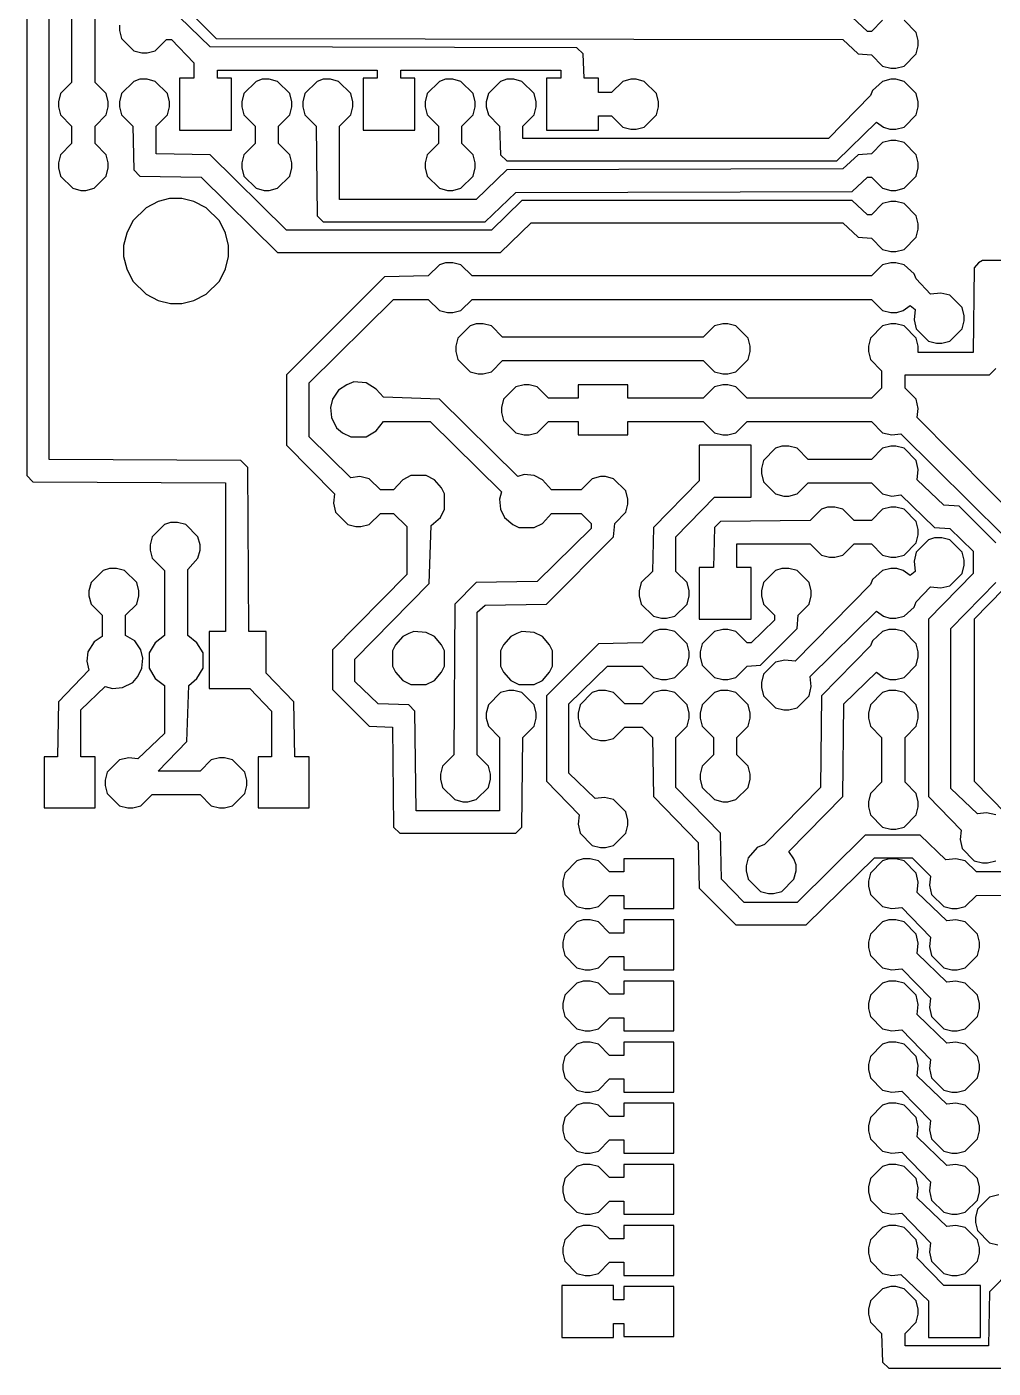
# Model space of a CAD drawing. Header units: millimetres. Extents: x 2 to 82, y 1 to 183.
# Drawn here: x 2.9 to 43, y 95.2 to 151 of the extents above; entities that cross this region are included whole.
import ezdxf

# ---------------------------------------------------------------- set-up
doc = ezdxf.new("R2010")
doc.units = ezdxf.units.MM
doc.layers.add('Default', color=70, linetype='Continuous')

msp = doc.modelspace()

# ---------------------------------------------------------------- linework, layer by layer
at = {"layer": 'Default'}
for points in [[(2.878667, 159.385), (2.878667, 132.334), (3.132667, 132.08), (11.133667, 132.037667), (11.133667, 125.857), (10.456333, 125.857), (10.456333, 123.486333), (12.149667, 123.486333), (13.038667, 122.555), (13.038667, 120.65), (12.488333, 120.65), (12.488333, 118.533333), (14.605, 118.533333), (14.605, 120.65), (14.012333, 120.65), (13.97, 122.936), (12.827, 124.121333), (12.827, 125.857), (12.107333, 125.857), (12.065, 132.672667), (11.768667, 132.969), (3.81, 133.011333), (3.81, 159.046333)], [(4.741333, 154.474333), (4.741333, 148.674667), (4.275667, 148.209), (4.191, 147.870333), (4.191, 147.658667), (4.275667, 147.32), (4.741333, 146.854333), (4.741333, 146.134667), (4.275667, 145.669), (4.191, 145.330333), (4.191, 145.118667), (4.275667, 144.78), (4.783667, 144.272), (5.122333, 144.187333), (5.334, 144.187333), (5.672667, 144.272), (6.180667, 144.78), (6.265333, 145.118667), (6.265333, 145.330333), (6.180667, 145.669), (5.715, 146.134667), (5.715, 146.854333), (6.180667, 147.32), (6.265333, 147.658667), (6.265333, 147.870333), (6.180667, 148.209), (5.715, 148.674667), (5.715, 154.474333)], [(7.323667, 153.924), (10.752667, 150.495), (36.787667, 150.452667), (37.422667, 149.86), (37.973, 149.817667), (38.438667, 149.352), (38.777333, 149.267333), (38.989, 149.267333), (39.327667, 149.352), (39.835667, 149.86), (39.920333, 150.198667), (39.920333, 150.410333), (39.835667, 150.749), (39.327667, 151.257)], [(6.731, 151.045333), (6.731, 150.833667), (6.815667, 150.495), (7.323667, 149.987), (7.662333, 149.902333), (7.874, 149.902333), (8.212667, 149.987), (8.678333, 150.452667), (8.89, 150.452667), (9.821333, 149.479), (9.821333, 148.844), (9.228667, 148.844), (9.228667, 146.685), (11.387667, 146.685), (11.387667, 148.844), (10.795, 148.844), (10.795, 149.182667), (17.441333, 149.182667), (17.441333, 148.844), (16.848667, 148.844), (16.848667, 146.685), (19.007667, 146.685), (19.007667, 148.844), (18.415, 148.844), (18.415, 149.182667), (25.061333, 149.182667), (25.061333, 148.844), (24.468667, 148.844), (24.468667, 146.685), (26.627667, 146.685), (26.627667, 147.277667), (27.178, 147.277667), (27.643667, 146.812), (27.982333, 146.727333), (28.194, 146.727333), (28.532667, 146.812), (29.040667, 147.32), (29.125333, 147.658667), (29.125333, 147.870333), (29.040667, 148.209), (28.532667, 148.717), (28.194, 148.801667), (27.982333, 148.801667), (27.643667, 148.717), (27.178, 148.251333), (26.627667, 148.251333), (26.627667, 148.844), (26.035, 148.844), (25.992667, 149.86), (25.738667, 150.114), (10.498667, 150.156333), (9.228667, 151.384)], [(38.438667, 151.257), (37.973, 150.791333), (37.803667, 150.791333), (37.168667, 151.384)], [(7.577667, 148.801667), (7.577667, 148.801667), (7.323667, 148.717), (6.815667, 148.209), (6.731, 147.870333), (6.731, 147.658667), (6.815667, 147.32), (7.281333, 146.854333), (7.323667, 145.034), (7.577667, 144.78), (10.117667, 144.737667), (13.292667, 141.605), (22.563667, 141.605), (23.833667, 142.832667), (36.787667, 142.832667), (37.422667, 142.24), (37.973, 142.197667), (38.438667, 141.732), (38.777333, 141.647333), (38.989, 141.647333), (39.327667, 141.732), (39.835667, 142.24), (39.920333, 142.578667), (39.920333, 142.790333), (39.835667, 143.129), (39.327667, 143.637), (38.989, 143.721667), (38.777333, 143.721667), (38.438667, 143.637), (37.973, 143.171333), (37.803667, 143.171333), (37.168667, 143.764), (23.452667, 143.764), (22.182667, 142.536333), (13.673667, 142.536333), (10.498667, 145.669), (8.255, 145.711333), (8.255, 146.854333), (8.720667, 147.32), (8.805333, 147.658667), (8.805333, 147.870333), (8.720667, 148.209), (8.212667, 148.717), (7.874, 148.801667), (7.577667, 148.801667)], [(12.657667, 148.801667), (12.657667, 148.801667), (12.403667, 148.717), (11.895667, 148.209), (11.811, 147.870333), (11.811, 147.658667), (11.895667, 147.32), (12.361333, 146.854333), (12.361333, 146.134667), (11.895667, 145.669), (11.811, 145.330333), (11.811, 145.118667), (11.895667, 144.78), (12.403667, 144.272), (12.742333, 144.187333), (12.954, 144.187333), (13.292667, 144.272), (13.800667, 144.78), (13.885333, 145.118667), (13.885333, 145.330333), (13.800667, 145.669), (13.335, 146.134667), (13.335, 146.854333), (13.800667, 147.32), (13.885333, 147.658667), (13.885333, 147.870333), (13.800667, 148.209), (13.292667, 148.717), (12.954, 148.801667), (12.657667, 148.801667)], [(15.197667, 148.801667), (15.197667, 148.801667), (14.943667, 148.717), (14.435667, 148.209), (14.351, 147.870333), (14.351, 147.658667), (14.435667, 147.32), (14.901333, 146.854333), (14.943667, 143.129), (15.197667, 142.875), (21.928667, 142.875), (23.198667, 144.102667), (37.168667, 144.145), (37.803667, 144.737667), (37.973, 144.737667), (38.438667, 144.272), (38.777333, 144.187333), (38.989, 144.187333), (39.327667, 144.272), (39.835667, 144.78), (39.920333, 145.118667), (39.920333, 145.330333), (39.835667, 145.669), (39.327667, 146.177), (38.989, 146.261667), (38.777333, 146.261667), (38.438667, 146.177), (37.973, 145.711333), (37.422667, 145.669), (36.787667, 145.076333), (22.817667, 145.034), (21.547667, 143.806333), (15.875, 143.806333), (15.875, 146.854333), (16.340667, 147.32), (16.425333, 147.658667), (16.425333, 147.870333), (16.340667, 148.209), (15.832667, 148.717), (15.494, 148.801667), (15.197667, 148.801667)], [(20.277667, 148.801667), (20.277667, 148.801667), (20.023667, 148.717), (19.515667, 148.209), (19.431, 147.870333), (19.431, 147.658667), (19.515667, 147.32), (19.981333, 146.854333), (19.981333, 146.134667), (19.515667, 145.669), (19.431, 145.330333), (19.431, 145.118667), (19.515667, 144.78), (20.023667, 144.272), (20.362333, 144.187333), (20.574, 144.187333), (20.912667, 144.272), (21.420667, 144.78), (21.505333, 145.118667), (21.505333, 145.330333), (21.420667, 145.669), (20.955, 146.134667), (20.955, 146.854333), (21.420667, 147.32), (21.505333, 147.658667), (21.505333, 147.870333), (21.420667, 148.209), (20.912667, 148.717), (20.574, 148.801667), (20.277667, 148.801667)], [(22.817667, 148.801667), (22.817667, 148.801667), (22.563667, 148.717), (22.055667, 148.209), (21.971, 147.870333), (21.971, 147.658667), (22.055667, 147.32), (22.521333, 146.854333), (22.563667, 145.669), (22.817667, 145.415), (36.533667, 145.415), (38.184667, 147.023667), (38.481, 146.812), (38.735, 146.727333), (38.989, 146.727333), (39.327667, 146.812), (39.835667, 147.32), (39.920333, 147.658667), (39.920333, 147.870333), (39.835667, 148.209), (39.327667, 148.717), (38.989, 148.801667), (38.777333, 148.801667), (38.438667, 148.717), (38.015333, 148.336), (37.930667, 148.124333), (36.195, 146.346333), (23.495, 146.346333), (23.495, 146.854333), (23.960667, 147.32), (24.045333, 147.658667), (24.045333, 147.870333), (23.960667, 148.209), (23.452667, 148.717), (23.114, 148.801667), (22.817667, 148.801667)], [(8.805333, 143.848667), (8.805333, 143.848667), (8.339667, 143.721667), (7.831667, 143.467667), (7.281333, 142.917333), (7.027333, 142.409333), (6.900333, 141.901333), (6.900333, 141.435667), (7.027333, 140.927667), (7.281333, 140.419667), (7.831667, 139.869333), (8.339667, 139.615333), (8.847667, 139.488333), (9.313333, 139.488333), (9.821333, 139.615333), (10.329333, 139.869333), (10.879667, 140.419667), (11.133667, 140.927667), (11.260667, 141.435667), (11.260667, 141.901333), (11.133667, 142.409333), (10.879667, 142.917333), (10.329333, 143.467667), (9.821333, 143.721667), (9.313333, 143.848667), (8.805333, 143.848667)], [(20.277667, 141.181667), (20.277667, 141.181667), (20.023667, 141.097), (19.558, 140.631333), (17.737667, 140.589), (13.673667, 136.525), (13.673667, 133.604), (15.663333, 131.572), (15.621, 131.191), (15.705667, 130.81), (16.213667, 130.302), (16.552333, 130.217333), (16.764, 130.217333), (17.102667, 130.302), (17.568333, 130.767667), (18.118667, 130.767667), (18.669, 130.217333), (18.669, 128.227667), (15.578667, 125.095), (15.578667, 123.444), (17.102667, 121.92), (18.076333, 121.877667), (18.118667, 117.729), (18.372667, 117.475), (23.198667, 117.475), (23.452667, 117.729), (23.495, 121.454333), (23.960667, 121.92), (24.045333, 122.258667), (24.045333, 122.470333), (23.960667, 122.809), (23.452667, 123.317), (23.114, 123.401667), (22.902333, 123.401667), (22.563667, 123.317), (22.055667, 122.809), (21.971, 122.470333), (21.971, 122.258667), (22.055667, 121.92), (22.521333, 121.454333), (22.521333, 118.406333), (19.05, 118.406333), (19.007667, 122.555), (18.753667, 122.809), (17.483667, 122.851333), (16.51, 123.782667), (16.51, 124.714), (19.600333, 127.846667), (19.685, 130.259667), (20.066, 130.598333), (20.235333, 130.937), (20.235333, 131.572), (20.108333, 131.826), (19.812, 132.164667), (19.473333, 132.334), (18.838333, 132.334), (18.499667, 132.164667), (18.118667, 131.741333), (17.568333, 131.741333), (17.102667, 132.207), (16.721667, 132.291667), (16.340667, 132.249333), (14.605, 133.942667), (14.605, 136.186333), (18.118667, 139.657667), (19.558, 139.657667), (20.023667, 139.192), (20.362333, 139.107333), (20.574, 139.107333), (20.912667, 139.192), (21.378333, 139.657667), (37.973, 139.657667), (38.438667, 139.192), (38.777333, 139.107333), (39.031333, 139.107333), (39.285333, 139.192), (39.581667, 139.403667), (39.793333, 139.234333), (39.751, 138.811), (39.835667, 138.43), (40.343667, 137.922), (40.682333, 137.837333), (40.894, 137.837333), (41.232667, 137.922), (41.740667, 138.43), (41.825333, 138.768667), (41.825333, 138.980333), (41.740667, 139.319), (41.232667, 139.827), (40.851667, 139.911667), (40.428333, 139.869333), (39.835667, 140.504333), (39.751, 140.716), (39.327667, 141.097), (38.989, 141.181667), (38.777333, 141.181667), (38.438667, 141.097), (37.973, 140.631333), (21.378333, 140.631333), (20.912667, 141.097), (20.574, 141.181667), (20.277667, 141.181667)], [(42.587333, 141.266333), (42.587333, 141.266333), (42.418, 141.181667), (42.248667, 140.97), (42.206333, 137.456333), (39.920333, 137.456333), (39.920333, 137.710333), (39.835667, 138.049), (39.327667, 138.557), (38.989, 138.641667), (38.777333, 138.641667), (38.438667, 138.557), (37.930667, 138.049), (37.846, 137.710333), (37.846, 137.498667), (37.930667, 137.16), (38.396333, 136.694333), (38.396333, 135.974667), (37.973, 135.551333), (32.808333, 135.551333), (32.342667, 136.017), (32.004, 136.101667), (31.792333, 136.101667), (31.453667, 136.017), (30.988, 135.551333), (27.855333, 135.551333), (27.855333, 136.101667), (25.781, 136.101667), (25.781, 135.551333), (24.553333, 135.551333), (24.087667, 136.017), (23.749, 136.101667), (23.537333, 136.101667), (23.198667, 136.017), (22.690667, 135.509), (22.606, 135.170333), (22.606, 134.958667), (22.690667, 134.62), (23.198667, 134.112), (23.537333, 134.027333), (23.749, 134.027333), (24.087667, 134.112), (24.553333, 134.577667), (25.781, 134.577667), (25.781, 134.027333), (27.855333, 134.027333), (27.855333, 134.577667), (30.988, 134.577667), (31.453667, 134.112), (31.792333, 134.027333), (32.004, 134.027333), (32.342667, 134.112), (32.808333, 134.577667), (37.973, 134.577667), (38.438667, 134.112), (38.819667, 134.027333), (39.200667, 134.069667), (43.476333, 129.836333)], [(45.974, 141.266333), (42.587333, 141.266333)], [(21.547667, 138.641667), (21.547667, 138.641667), (21.293667, 138.557), (20.785667, 138.049), (20.701, 137.710333), (20.701, 137.498667), (20.785667, 137.16), (21.293667, 136.652), (21.632333, 136.567333), (21.844, 136.567333), (22.182667, 136.652), (22.648333, 137.117667), (30.988, 137.117667), (31.453667, 136.652), (31.792333, 136.567333), (32.004, 136.567333), (32.342667, 136.652), (32.850667, 137.16), (32.935333, 137.498667), (32.935333, 137.710333), (32.850667, 138.049), (32.342667, 138.557), (32.004, 138.641667), (31.792333, 138.641667), (31.453667, 138.557), (30.988, 138.091333), (22.648333, 138.091333), (22.182667, 138.557), (21.844, 138.641667), (21.547667, 138.641667)], [(44.407667, 130.175), (39.878, 134.747), (39.920333, 135.128), (39.835667, 135.509), (39.37, 135.974667), (39.37, 136.525), (42.883667, 136.525), (43.137667, 136.779)], [(16.467667, 136.228667), (16.467667, 136.228667), (16.171333, 136.101667), (15.832667, 135.89), (15.578667, 135.509), (15.494, 135.170333), (15.536333, 134.747), (15.748, 134.323667), (16.002, 134.112), (16.340667, 133.942667), (16.975667, 133.942667), (17.399, 134.196667), (17.695333, 134.577667), (19.642667, 134.577667), (22.606, 131.656667), (22.521333, 131.360333), (22.563667, 130.937), (22.733, 130.598333), (23.071667, 130.302), (23.325667, 130.175), (23.960667, 130.175), (24.299333, 130.344333), (24.680333, 130.767667), (25.908, 130.767667), (26.331333, 130.344333), (26.331333, 130.132667), (24.087667, 127.931333), (21.547667, 127.889), (20.658667, 127), (20.616333, 120.734667), (20.150667, 120.269), (20.066, 119.930333), (20.066, 119.718667), (20.150667, 119.38), (20.658667, 118.872), (20.997333, 118.787333), (21.209, 118.787333), (21.547667, 118.872), (22.055667, 119.38), (22.140333, 119.718667), (22.140333, 119.930333), (22.055667, 120.269), (21.59, 120.734667), (21.59, 126.661333), (21.928667, 126.957667), (24.468667, 127), (27.262667, 129.794), (27.305, 130.344333), (27.770667, 130.81), (27.855333, 131.148667), (27.855333, 131.360333), (27.770667, 131.699), (27.262667, 132.207), (26.924, 132.291667), (26.712333, 132.291667), (26.373667, 132.207), (25.908, 131.741333), (24.680333, 131.741333), (24.299333, 132.164667), (23.960667, 132.334), (23.537333, 132.376333), (23.283333, 132.291667), (20.023667, 135.509), (17.695333, 135.593667), (17.399, 135.932333), (16.975667, 136.186333), (16.467667, 136.228667)], [(30.818667, 133.604), (30.818667, 133.604), (30.818667, 132.122333), (28.913667, 130.175), (28.871333, 128.354667), (28.405667, 127.889), (28.321, 127.550333), (28.321, 127.338667), (28.405667, 127), (28.913667, 126.492), (29.252333, 126.407333), (29.464, 126.407333), (29.802667, 126.492), (30.310667, 127), (30.395333, 127.338667), (30.395333, 127.550333), (30.310667, 127.889), (29.845, 128.354667), (29.845, 129.794), (31.453667, 131.445), (32.977667, 131.445), (32.977667, 133.604), (30.818667, 133.604)], [(34.247667, 133.561667), (34.247667, 133.561667), (33.993667, 133.477), (33.485667, 132.969), (33.401, 132.630333), (33.401, 132.418667), (33.485667, 132.08), (33.993667, 131.572), (34.332333, 131.487333), (34.544, 131.487333), (34.882667, 131.572), (35.348333, 132.037667), (37.973, 132.037667), (38.438667, 131.572), (38.819667, 131.487333), (39.200667, 131.529667), (40.597667, 130.175), (41.232667, 130.132667), (42.206333, 129.201333), (42.206333, 128.27), (40.343667, 126.365), (40.343667, 118.999), (41.698333, 117.602), (41.656, 117.221), (41.740667, 116.84), (42.248667, 116.332), (42.587333, 116.247333), (42.799, 116.247333), (43.137667, 116.332)], [(43.137667, 129.54), (41.613667, 131.064), (40.978667, 131.106333), (39.878, 132.164667), (39.920333, 132.588), (39.835667, 132.969), (39.327667, 133.477), (38.989, 133.561667), (38.777333, 133.561667), (38.438667, 133.477), (37.973, 133.011333), (35.348333, 133.011333), (34.882667, 133.477), (34.544, 133.561667), (34.247667, 133.561667)], [(36.152667, 131.021667), (36.152667, 131.021667), (35.898667, 130.937), (35.433, 130.471333), (31.707667, 130.429), (31.453667, 130.175), (31.411333, 128.524), (30.818667, 128.524), (30.818667, 126.365), (32.977667, 126.365), (32.977667, 128.524), (32.385, 128.524), (32.385, 129.497667), (35.433, 129.497667), (35.898667, 129.032), (36.237333, 128.947333), (36.449, 128.947333), (36.787667, 129.032), (37.253333, 129.497667), (37.973, 129.497667), (38.438667, 129.032), (38.777333, 128.947333), (38.989, 128.947333), (39.327667, 129.032), (39.835667, 129.54), (39.920333, 129.878667), (39.920333, 130.090333), (39.835667, 130.429), (39.327667, 130.937), (38.989, 131.021667), (38.777333, 131.021667), (38.438667, 130.937), (37.973, 130.471333), (37.253333, 130.471333), (36.787667, 130.937), (36.449, 131.021667), (36.152667, 131.021667)], [(8.847667, 130.386667), (8.847667, 130.386667), (8.593667, 130.302), (8.085667, 129.794), (8.001, 129.455333), (8.001, 129.243667), (8.085667, 128.905), (8.593667, 128.397), (8.593667, 125.687667), (8.212667, 125.391333), (7.958667, 124.968), (7.958667, 124.333), (8.212667, 123.909667), (8.593667, 123.613333), (8.593667, 121.623667), (7.493, 120.565333), (7.112, 120.607667), (6.731, 120.523), (6.223, 120.015), (6.138333, 119.676333), (6.138333, 119.464667), (6.223, 119.126), (6.731, 118.618), (7.069667, 118.533333), (7.281333, 118.533333), (7.62, 118.618), (8.085667, 119.083667), (10.075333, 119.083667), (10.541, 118.618), (10.879667, 118.533333), (11.091333, 118.533333), (11.43, 118.618), (11.938, 119.126), (12.022667, 119.464667), (12.022667, 119.676333), (11.938, 120.015), (11.43, 120.523), (11.091333, 120.607667), (10.879667, 120.607667), (10.541, 120.523), (10.075333, 120.057333), (8.339667, 120.057333), (9.525, 121.285), (9.609667, 123.613333), (9.948333, 123.909667), (10.202333, 124.333), (10.202333, 124.968), (9.948333, 125.391333), (9.567333, 125.687667), (9.567333, 128.439333), (9.990667, 128.905), (10.075333, 129.243667), (10.075333, 129.455333), (9.990667, 129.794), (9.482667, 130.302), (9.144, 130.386667), (8.847667, 130.386667)], [(40.597667, 129.751667), (40.597667, 129.751667), (40.343667, 129.667), (39.835667, 129.159), (39.751, 128.778), (39.793333, 128.354667), (39.581667, 128.185333), (39.285333, 128.397), (39.031333, 128.481667), (38.777333, 128.481667), (38.438667, 128.397), (38.015333, 128.016), (37.930667, 127.804333), (34.798, 124.629333), (34.374667, 124.671667), (33.993667, 124.587), (33.485667, 124.079), (33.401, 123.740333), (33.401, 123.528667), (33.485667, 123.19), (33.993667, 122.682), (34.332333, 122.597333), (34.544, 122.597333), (34.882667, 122.682), (35.390667, 123.19), (35.475333, 123.571), (35.433, 123.994333), (38.184667, 126.703667), (38.481, 126.492), (38.735, 126.407333), (38.989, 126.407333), (39.327667, 126.492), (39.751, 126.873), (39.835667, 127.084667), (40.428333, 127.719667), (40.851667, 127.677333), (41.232667, 127.762), (41.740667, 128.27), (41.825333, 128.608667), (41.825333, 128.820333), (41.740667, 129.159), (41.232667, 129.667), (40.894, 129.751667), (40.597667, 129.751667)], [(6.307667, 128.481667), (6.307667, 128.481667), (6.053667, 128.397), (5.545667, 127.889), (5.461, 127.550333), (5.461, 127.338667), (5.545667, 127), (6.011333, 126.534333), (6.011333, 125.645333), (5.672667, 125.433667), (5.418667, 125.010333), (5.376333, 124.629333), (5.461, 124.248333), (4.191, 122.936), (4.148667, 120.65), (3.598333, 120.65), (3.598333, 118.533333), (5.715, 118.533333), (5.715, 120.65), (5.122333, 120.65), (5.122333, 122.597333), (6.138333, 123.571), (6.434667, 123.486333), (6.858, 123.528667), (7.281333, 123.740333), (7.493, 123.994333), (7.662333, 124.333), (7.704667, 124.756333), (7.62, 125.095), (7.366, 125.476), (6.985, 125.687667), (6.985, 126.534333), (7.450667, 127), (7.535333, 127.338667), (7.535333, 127.550333), (7.450667, 127.889), (6.942667, 128.397), (6.604, 128.481667), (6.307667, 128.481667)], [(34.247667, 128.481667), (34.247667, 128.481667), (33.993667, 128.397), (33.485667, 127.889), (33.401, 127.550333), (33.401, 127.338667), (33.485667, 127), (33.951333, 126.534333), (33.951333, 126.322667), (32.977667, 125.391333), (32.808333, 125.391333), (32.342667, 125.857), (32.004, 125.941667), (31.792333, 125.941667), (31.453667, 125.857), (30.945667, 125.349), (30.861, 125.010333), (30.861, 124.798667), (30.945667, 124.46), (31.453667, 123.952), (31.792333, 123.867333), (32.004, 123.867333), (32.342667, 123.952), (32.808333, 124.417667), (33.358667, 124.46), (34.882667, 125.984), (34.925, 126.534333), (35.390667, 127), (35.475333, 127.338667), (35.475333, 127.550333), (35.390667, 127.889), (34.882667, 128.397), (34.544, 128.481667), (34.247667, 128.481667)], [(43.137667, 118.237), (42.756667, 118.321667), (42.375667, 118.279333), (41.275, 119.337667), (41.275, 125.984), (43.137667, 127.889)], [(43.476333, 127.635), (42.248667, 126.365), (42.248667, 119.634), (44.238333, 117.602)], [(18.965333, 125.857), (18.965333, 125.857), (18.753667, 125.772333), (18.499667, 125.645333), (18.203333, 125.306667), (18.076333, 125.052667), (18.076333, 124.417667), (18.203333, 124.163667), (18.499667, 123.825), (18.838333, 123.655667), (19.473333, 123.655667), (19.812, 123.825), (20.108333, 124.163667), (20.235333, 124.417667), (20.235333, 125.052667), (20.108333, 125.306667), (19.812, 125.645333), (19.473333, 125.814667), (18.965333, 125.857)], [(23.452667, 125.857), (23.452667, 125.857), (23.241, 125.772333), (22.987, 125.645333), (22.690667, 125.306667), (22.563667, 125.052667), (22.563667, 124.417667), (22.690667, 124.163667), (22.987, 123.825), (23.325667, 123.655667), (23.960667, 123.655667), (24.299333, 123.825), (24.595667, 124.163667), (24.722667, 124.417667), (24.722667, 125.052667), (24.595667, 125.306667), (24.299333, 125.645333), (23.960667, 125.814667), (23.452667, 125.857)], [(29.167667, 125.941667), (29.167667, 125.941667), (28.913667, 125.857), (28.448, 125.391333), (26.627667, 125.349), (24.468667, 123.19), (24.468667, 119.634), (25.823333, 118.237), (25.781, 117.856), (25.865667, 117.475), (26.373667, 116.967), (26.712333, 116.882333), (26.924, 116.882333), (27.262667, 116.967), (27.770667, 117.475), (27.855333, 117.813667), (27.855333, 118.025333), (27.770667, 118.364), (27.262667, 118.872), (26.881667, 118.956667), (26.500667, 118.914333), (25.4, 119.972667), (25.4, 122.851333), (27.008667, 124.417667), (28.448, 124.417667), (28.913667, 123.952), (29.252333, 123.867333), (29.464, 123.867333), (29.802667, 123.952), (30.310667, 124.46), (30.395333, 124.798667), (30.395333, 125.010333), (30.310667, 125.349), (29.802667, 125.857), (29.464, 125.941667), (29.167667, 125.941667)], [(38.692667, 125.941667), (38.692667, 125.941667), (38.438667, 125.857), (38.015333, 125.476), (37.930667, 125.264333), (35.898667, 123.19), (35.856333, 119.38), (33.528, 117.009333), (33.231667, 116.882333), (32.850667, 116.459), (32.766, 116.120333), (32.766, 115.908667), (32.850667, 115.57), (33.358667, 115.062), (33.697333, 114.977333), (33.909, 114.977333), (34.247667, 115.062), (34.755667, 115.57), (34.840333, 115.908667), (34.840333, 116.162667), (34.755667, 116.416667), (34.544, 116.713), (36.787667, 118.999), (36.83, 122.851333), (38.184667, 124.163667), (38.481, 123.952), (38.735, 123.867333), (38.989, 123.867333), (39.327667, 123.952), (39.835667, 124.46), (39.920333, 124.798667), (39.920333, 125.010333), (39.835667, 125.349), (39.327667, 125.857), (38.989, 125.941667), (38.692667, 125.941667)], [(26.627667, 123.401667), (26.627667, 123.401667), (26.373667, 123.317), (25.865667, 122.809), (25.781, 122.470333), (25.781, 122.258667), (25.865667, 121.92), (26.373667, 121.412), (26.712333, 121.327333), (26.924, 121.327333), (27.262667, 121.412), (27.728333, 121.877667), (28.448, 121.877667), (28.871333, 121.454333), (28.913667, 118.999), (30.776333, 117.094), (30.818667, 115.189), (32.342667, 113.665), (35.263667, 113.665), (38.1, 116.459), (39.666333, 116.459), (40.428333, 115.697), (40.386, 115.316), (40.470667, 114.935), (40.978667, 114.427), (41.317333, 114.342333), (41.529, 114.342333), (41.867667, 114.427), (42.333333, 114.892667), (46.058667, 114.935)], [(45.677667, 115.866333), (42.333333, 115.866333), (41.867667, 116.332), (41.486667, 116.416667), (41.063333, 116.374333), (40.005, 117.390333), (37.719, 117.390333), (34.882667, 114.596333), (32.681333, 114.596333), (31.75, 115.57), (31.707667, 117.475), (29.845, 119.38), (29.845, 121.454333), (30.310667, 121.92), (30.395333, 122.258667), (30.395333, 122.470333), (30.310667, 122.809), (29.802667, 123.317), (29.464, 123.401667), (29.252333, 123.401667), (28.913667, 123.317), (28.448, 122.851333), (27.728333, 122.851333), (27.262667, 123.317), (26.924, 123.401667), (26.627667, 123.401667)], [(31.707667, 123.401667), (31.707667, 123.401667), (31.453667, 123.317), (30.945667, 122.809), (30.861, 122.470333), (30.861, 122.258667), (30.945667, 121.92), (31.411333, 121.454333), (31.411333, 120.734667), (30.945667, 120.269), (30.861, 119.930333), (30.861, 119.718667), (30.945667, 119.38), (31.453667, 118.872), (31.792333, 118.787333), (32.004, 118.787333), (32.342667, 118.872), (32.850667, 119.38), (32.935333, 119.718667), (32.935333, 119.930333), (32.850667, 120.269), (32.385, 120.734667), (32.385, 121.454333), (32.850667, 121.92), (32.935333, 122.258667), (32.935333, 122.470333), (32.850667, 122.809), (32.342667, 123.317), (32.004, 123.401667), (31.707667, 123.401667)], [(38.692667, 123.401667), (38.692667, 123.401667), (38.438667, 123.317), (37.930667, 122.809), (37.846, 122.470333), (37.846, 122.258667), (37.930667, 121.92), (38.396333, 121.454333), (38.396333, 119.591667), (37.930667, 119.126), (37.846, 118.787333), (37.846, 118.575667), (37.930667, 118.237), (38.438667, 117.729), (38.777333, 117.644333), (38.989, 117.644333), (39.327667, 117.729), (39.835667, 118.237), (39.920333, 118.575667), (39.920333, 118.787333), (39.835667, 119.126), (39.37, 119.591667), (39.37, 121.454333), (39.835667, 121.92), (39.920333, 122.258667), (39.920333, 122.470333), (39.835667, 122.809), (39.327667, 123.317), (38.989, 123.401667), (38.692667, 123.401667)], [(25.992667, 116.416667), (25.992667, 116.416667), (25.738667, 116.332), (25.230667, 115.824), (25.146, 115.485333), (25.146, 115.273667), (25.230667, 114.935), (25.738667, 114.427), (26.077333, 114.342333), (26.289, 114.342333), (26.627667, 114.427), (27.093333, 114.892667), (27.686, 114.892667), (27.686, 114.342333), (29.760333, 114.342333), (29.760333, 116.416667), (27.686, 116.416667), (27.686, 115.866333), (27.093333, 115.866333), (26.627667, 116.332), (26.289, 116.416667), (25.992667, 116.416667)], [(38.692667, 116.416667), (38.692667, 116.416667), (38.438667, 116.332), (37.930667, 115.824), (37.846, 115.485333), (37.846, 115.273667), (37.930667, 114.935), (38.438667, 114.427), (38.819667, 114.342333), (39.243, 114.384667), (40.428333, 113.157), (40.386, 112.776), (40.470667, 112.395), (40.978667, 111.887), (41.317333, 111.802333), (41.529, 111.802333), (41.867667, 111.887), (42.375667, 112.395), (42.460333, 112.733667), (42.460333, 112.945333), (42.375667, 113.284), (41.867667, 113.792), (41.486667, 113.876667), (41.105667, 113.834333), (39.878, 115.019667), (39.920333, 115.443), (39.835667, 115.824), (39.327667, 116.332), (38.989, 116.416667), (38.692667, 116.416667)], [(25.992667, 113.876667), (25.992667, 113.876667), (25.738667, 113.792), (25.230667, 113.284), (25.146, 112.945333), (25.146, 112.733667), (25.230667, 112.395), (25.738667, 111.887), (26.077333, 111.802333), (26.289, 111.802333), (26.627667, 111.887), (27.093333, 112.352667), (27.686, 112.352667), (27.686, 111.802333), (29.760333, 111.802333), (29.760333, 113.876667), (27.686, 113.876667), (27.686, 113.326333), (27.093333, 113.326333), (26.627667, 113.792), (26.289, 113.876667), (25.992667, 113.876667)], [(38.692667, 113.876667), (38.692667, 113.876667), (38.438667, 113.792), (37.930667, 113.284), (37.846, 112.945333), (37.846, 112.733667), (37.930667, 112.395), (38.438667, 111.887), (38.819667, 111.802333), (39.243, 111.844667), (40.428333, 110.617), (40.386, 110.236), (40.470667, 109.855), (40.978667, 109.347), (41.317333, 109.262333), (41.529, 109.262333), (41.867667, 109.347), (42.375667, 109.855), (42.460333, 110.193667), (42.460333, 110.405333), (42.375667, 110.744), (41.867667, 111.252), (41.486667, 111.336667), (41.105667, 111.294333), (39.878, 112.479667), (39.920333, 112.903), (39.835667, 113.284), (39.327667, 113.792), (38.989, 113.876667), (38.692667, 113.876667)], [(25.992667, 111.336667), (25.992667, 111.336667), (25.738667, 111.252), (25.230667, 110.744), (25.146, 110.405333), (25.146, 110.193667), (25.230667, 109.855), (25.738667, 109.347), (26.077333, 109.262333), (26.289, 109.262333), (26.627667, 109.347), (27.093333, 109.812667), (27.686, 109.812667), (27.686, 109.262333), (29.760333, 109.262333), (29.760333, 111.336667), (27.686, 111.336667), (27.686, 110.786333), (27.093333, 110.786333), (26.627667, 111.252), (26.289, 111.336667), (25.992667, 111.336667)], [(38.692667, 111.336667), (38.692667, 111.336667), (38.438667, 111.252), (37.930667, 110.744), (37.846, 110.405333), (37.846, 110.193667), (37.930667, 109.855), (38.438667, 109.347), (38.819667, 109.262333), (39.243, 109.304667), (40.428333, 108.077), (40.386, 107.696), (40.470667, 107.315), (40.978667, 106.807), (41.317333, 106.722333), (41.529, 106.722333), (41.867667, 106.807), (42.375667, 107.315), (42.460333, 107.653667), (42.460333, 107.865333), (42.375667, 108.204), (41.867667, 108.712), (41.486667, 108.796667), (41.105667, 108.754333), (39.878, 109.939667), (39.920333, 110.363), (39.835667, 110.744), (39.327667, 111.252), (38.989, 111.336667), (38.692667, 111.336667)], [(25.992667, 108.796667), (25.992667, 108.796667), (25.738667, 108.712), (25.230667, 108.204), (25.146, 107.865333), (25.146, 107.653667), (25.230667, 107.315), (25.738667, 106.807), (26.077333, 106.722333), (26.289, 106.722333), (26.627667, 106.807), (27.093333, 107.272667), (27.686, 107.272667), (27.686, 106.722333), (29.760333, 106.722333), (29.760333, 108.796667), (27.686, 108.796667), (27.686, 108.246333), (27.093333, 108.246333), (26.627667, 108.712), (26.289, 108.796667), (25.992667, 108.796667)], [(38.692667, 108.796667), (38.692667, 108.796667), (38.438667, 108.712), (37.930667, 108.204), (37.846, 107.865333), (37.846, 107.653667), (37.930667, 107.315), (38.438667, 106.807), (38.819667, 106.722333), (39.243, 106.764667), (40.428333, 105.537), (40.386, 105.156), (40.470667, 104.775), (40.978667, 104.267), (41.317333, 104.182333), (41.529, 104.182333), (41.867667, 104.267), (42.375667, 104.775), (42.460333, 105.113667), (42.460333, 105.325333), (42.375667, 105.664), (41.867667, 106.172), (41.486667, 106.256667), (41.105667, 106.214333), (39.878, 107.399667), (39.920333, 107.823), (39.835667, 108.204), (39.327667, 108.712), (38.989, 108.796667), (38.692667, 108.796667)], [(25.992667, 106.256667), (25.992667, 106.256667), (25.738667, 106.172), (25.230667, 105.664), (25.146, 105.325333), (25.146, 105.113667), (25.230667, 104.775), (25.738667, 104.267), (26.077333, 104.182333), (26.289, 104.182333), (26.627667, 104.267), (27.093333, 104.732667), (27.686, 104.732667), (27.686, 104.182333), (29.760333, 104.182333), (29.760333, 106.256667), (27.686, 106.256667), (27.686, 105.706333), (27.093333, 105.706333), (26.627667, 106.172), (26.289, 106.256667), (25.992667, 106.256667)], [(38.692667, 106.256667), (38.692667, 106.256667), (38.438667, 106.172), (37.930667, 105.664), (37.846, 105.325333), (37.846, 105.113667), (37.930667, 104.775), (38.438667, 104.267), (38.819667, 104.182333), (39.243, 104.224667), (40.428333, 102.997), (40.386, 102.616), (40.470667, 102.235), (40.978667, 101.727), (41.317333, 101.642333), (41.529, 101.642333), (41.867667, 101.727), (42.375667, 102.235), (42.460333, 102.573667), (42.460333, 102.785333), (42.375667, 103.124), (41.867667, 103.632), (41.486667, 103.716667), (41.105667, 103.674333), (39.878, 104.859667), (39.920333, 105.283), (39.835667, 105.664), (39.327667, 106.172), (38.989, 106.256667), (38.692667, 106.256667)], [(25.992667, 103.716667), (25.992667, 103.716667), (25.738667, 103.632), (25.230667, 103.124), (25.146, 102.785333), (25.146, 102.573667), (25.230667, 102.235), (25.738667, 101.727), (26.077333, 101.642333), (26.289, 101.642333), (26.627667, 101.727), (27.093333, 102.192667), (27.686, 102.192667), (27.686, 101.642333), (29.760333, 101.642333), (29.760333, 103.716667), (27.686, 103.716667), (27.686, 103.166333), (27.093333, 103.166333), (26.627667, 103.632), (26.289, 103.716667), (25.992667, 103.716667)], [(38.692667, 103.716667), (38.692667, 103.716667), (38.438667, 103.632), (37.930667, 103.124), (37.846, 102.785333), (37.846, 102.573667), (37.930667, 102.235), (38.438667, 101.727), (38.819667, 101.642333), (39.243, 101.684667), (40.428333, 100.457), (40.386, 100.076), (40.470667, 99.695), (40.978667, 99.187), (41.317333, 99.102333), (41.529, 99.102333), (41.867667, 99.187), (42.375667, 99.695), (42.460333, 100.033667), (42.460333, 100.245333), (42.375667, 100.584), (41.867667, 101.092), (41.486667, 101.176667), (41.105667, 101.134333), (39.878, 102.319667), (39.920333, 102.743), (39.835667, 103.124), (39.327667, 103.632), (38.989, 103.716667), (38.692667, 103.716667)], [(43.264667, 102.446667), (42.883667, 102.362), (42.375667, 101.854), (42.291, 101.515333), (42.291, 101.303667), (42.375667, 100.965), (42.883667, 100.457), (43.222333, 100.372333)], [(25.992667, 101.176667), (25.992667, 101.176667), (25.738667, 101.092), (25.230667, 100.584), (25.146, 100.245333), (25.146, 100.033667), (25.230667, 99.695), (25.738667, 99.187), (26.077333, 99.102333), (26.289, 99.102333), (26.627667, 99.187), (27.093333, 99.652667), (27.686, 99.652667), (27.686, 99.102333), (29.760333, 99.102333), (29.760333, 101.176667), (27.686, 101.176667), (27.686, 100.626333), (27.093333, 100.626333), (26.627667, 101.092), (26.289, 101.176667), (25.992667, 101.176667)], [(45.593, 101.176667), (42.883667, 98.425), (42.841333, 96.181333), (39.37, 96.181333), (39.37, 96.689333), (39.835667, 97.155), (39.920333, 97.493667), (39.920333, 97.705333), (39.835667, 98.044), (39.327667, 98.552), (38.989, 98.636667), (38.777333, 98.636667), (38.438667, 98.552), (37.930667, 98.044), (37.846, 97.705333), (37.846, 97.493667), (37.930667, 97.155), (38.396333, 96.689333), (38.438667, 95.504), (38.692667, 95.25), (43.518667, 95.25)], [(38.692667, 101.176667), (38.692667, 101.176667), (38.438667, 101.092), (37.930667, 100.584), (37.846, 100.245333), (37.846, 100.033667), (37.930667, 99.695), (38.438667, 99.187), (38.819667, 99.102333), (39.200667, 99.144667), (40.343667, 98.044), (40.343667, 96.52), (42.502667, 96.52), (42.502667, 98.679), (40.978667, 98.679), (39.878, 99.822), (39.920333, 100.203), (39.835667, 100.584), (39.327667, 101.092), (38.989, 101.176667), (38.692667, 101.176667)], [(25.103667, 98.679), (25.103667, 98.679), (25.103667, 96.52), (27.262667, 96.52), (27.262667, 97.112667), (27.686, 97.112667), (27.686, 96.562333), (29.760333, 96.562333), (29.760333, 98.636667), (27.686, 98.636667), (27.686, 98.086333), (27.262667, 98.086333), (27.262667, 98.679), (25.103667, 98.679)]]:
    msp.add_lwpolyline(points, dxfattribs=at)

doc.saveas('drawing.dxf')
